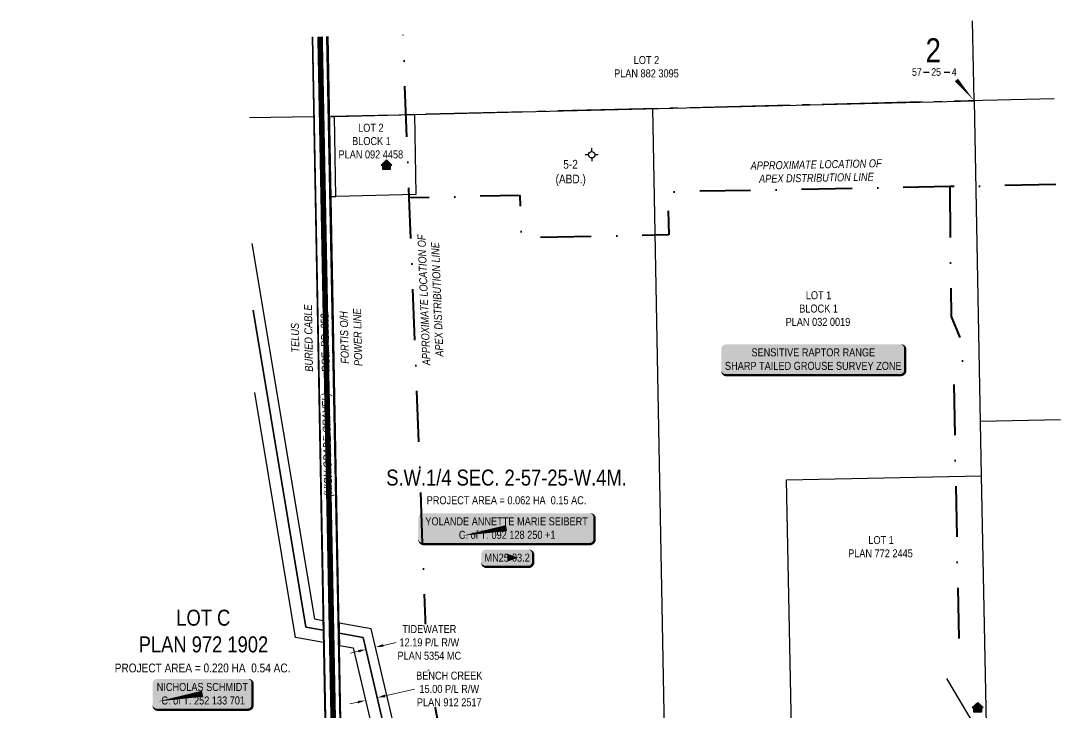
# Model space of a CAD drawing. Extents: x 88833 to 97610, y 5963373 to 5974710.
# Drawn here: x 90252 to 91545, y 5969935 to 5970799 of the extents above; entities that cross this region are included whole.
import ezdxf
from ezdxf.enums import TextEntityAlignment as Align

# ---------------------------------------------------------------- set-up
doc = ezdxf.new("R2010")
doc.units = 0
doc.header["$LTSCALE"] = 5
doc.header["$PDSIZE"] = 5
doc.linetypes.add('DASHDOT', pattern=[25.4, 12.7, -6.35, 0, -6.35])
doc.linetypes.add('foc-QUARTERLINE', pattern=[33, 25, -3, 2, -3])
doc.layers.get('Defpoints').update_dxf_attribs({"color": 9})
for name, color, linetype in [('10', 1, 'Continuous'), ('9', 3, 'Continuous'), ('AS-OWNER', 7, 'Continuous'), ('AS-POWER', 104, 'foc-POWER'), ('AS-POWER-T', 104, 'Continuous'), ('AS-RESIDENCE', 14, 'Continuous'), ('AS-ROADS', 254, 'Continuous'), ('AS-TELEPHONE', 224, 'foc-TEL'), ('AS-TELEPHONE-T', 224, 'Continuous'), ('AS-WILDLIFE-BLOCK', 131, 'Continuous'), ('C-SYMBOL', 7, 'Continuous'), ('F-RW', 190, 'Continuous'), ('F-WS-S', 8, 'Continuous'), ('L-AREAREQUIRED', 7, 'Continuous'), ('L-QSEC', 8, 'foc-QUARTERLINE'), ('L-ROAD-T', 7, 'Continuous'), ('L-SEC', 7, 'Continuous'), ('L-SECLBL', 7, 'Continuous'), ('L-TITLEDB', 4, 'Continuous'), ('L-TITLEDB-T', 4, 'Continuous'), ('P-APEX RECON-LINE LIST', 240, 'Continuous')]:
    doc.layers.add(name, color=color, linetype=linetype)
for name, color, linetype, lineweight in [('AS-RECON EXISTING', 151, 'DASHDOT', 40), ('AS-RECON EXISTING-T', 151, 'Continuous', 40), ('F-RW-T', 190, 'Continuous', 9), ('F-WS-T', 190, 'Continuous', 9), ('T-TEXT', 48, 'Continuous', 18)]:
    doc.layers.add(name, color=color, linetype=linetype, lineweight=lineweight)
doc.styles.add('100L', font='ARIALN.TTF', dxfattribs={"height": 10})
doc.styles.add('175L', font='ARIALN.TTF', dxfattribs={"height": 2})
doc.styles.add('80', font='ARIALN.TTF', dxfattribs={"height": 10})
doc.styles.add('80CG', font='ARIALN.TTF', dxfattribs={"height": 10})
doc.styles.add('80L', font='ARIALN.TTF', dxfattribs={"height": 10})
doc.styles.add('80LS', font='ARIALNI.TTF', dxfattribs={"height": 10})
doc.styles.add('foc-LtypeFont', font='ARIALN.TTF', dxfattribs={"height": 7.35})
doc.styles.add('SIMPLEX', font='ARIALN.TTF')
doc.linetypes.add('foc-POWER', pattern='A,6,-1,["P",foc-LtypeFont,S=0.2,R=0,X=-0.625,Y=-0.75],-1.24,4', length=12.24)
doc.linetypes.add('foc-TEL', pattern='A,2,-1,["T",foc-LtypeFont,S=0.2,R=0,X=-0.425,Y=-0.75],-1.24,8', length=12.24)
doc.linetypes.add('foc-TEL-NOLINE', pattern='A,0,-2,["T",foc-LtypeFont,S=0.2,R=0,X=-0.425,Y=-0.75],-10.24', length=12.24)
doc.dimstyles.new('Compass 5 000', dxfattribs={"dimscale": 5, "dimtxt": 9, "dimasz": 2, "dimexe": 0.2, "dimexo": 0.0625, "dimgap": 0.5, "dimtad": 0, "dimtih": 1, "dimtoh": 1, "dimzin": 0, "dimdsep": 46, "dimtxsty": '80CG', "dimcen": 0.1, "dimse1": 1, "dimse2": 1, "dimclrd": 256, "dimclrt": 256, "dimaunit": 1, "dimadec": 4, "dimazin": 0, "dimtfac": 0.06, "dimtofl": 0, "dimtmove": 0, "dimatfit": 1, "dimfxl": 0.2, "dimtolj": 1, "dimtzin": 0, "dimlwd": -1, "dimarcsym": 0})

# ---------------------------------------------------------------- blocks, each defined once
blk = doc.blocks.new('res_occ')
for points in [[(0.1, 0.89), (-1.26, -0.37), (1.46, -0.37)], [(-0.9, -1.43), (1.1, -1.43), (1.1, -0.37), (-0.9, -0.37)]]:
    blk.add_hatch(color=14).paths.add_polyline_path(points)
at = {"color": 14}
for points in [[(0.1, 0.89), (-1.26, -0.37), (1.46, -0.37)], [(-0.9, -1.43), (1.1, -1.43), (1.1, -0.37), (-0.9, -0.37)]]:
    blk.add_lwpolyline(points, close=True, dxfattribs=at)
blk = doc.blocks.new('*U1604')
h = blk.add_hatch(color=59)
edge = h.paths.add_edge_path()
edge.add_line((-56.5, -20), (56.5, -20))
edge.add_arc((56.5, -14), 6, 270, 360)
edge.add_line((62.5, -14), (62.5, 12.5))
edge.add_arc((56.5, 12.5), 6, 0, 90)
edge.add_line((56.5, 18.5), (-56.5, 18.5))
edge.add_arc((-56.5, 12.5), 6, 90, 180)
edge.add_line((-62.5, 12.5), (-62.5, -14))
edge.add_arc((-56.5, -14), 6, 180, 270)
at = {"color": 1, "flags": 128}
blk.add_lwpolyline([(-56.5, -20, 3, 3, 0), (56.5, -20, 3, 3, 0.414214), (62.5, -14, 3, 3, 0), (62.5, 12.5, 3, 0, 0.414214), (56.5, 18.5, 0, 0, 0), (-56.5, 18.5, 0, 0, 0.414214), (-62.5, 12.5, 0, 0, 0), (-62.5, -14, 0, 3, 0.414214)], format="xyseb", close=True, dxfattribs=at)
blk.add_lwpolyline([(-56, -9.7, 0, 7.5, 0), (0, 0, 0, 0, 0)], format="xyseb", dxfattribs=at)
at = {"color": 1, "style": '80'}
blk.add_attdef('ENTER_TEXT_001', (-36, -5), '', height=10, dxfattribs=at)
blk = doc.blocks.new('L-SECLBL')
at = {"layer": '9', "color": 7}
for p, q in [((-5.1, -27.8), (-12.3, -27.8)), ((20.7, -27.8), (13.5, -27.8))]:
    blk.add_line(p, q, dxfattribs=at)
at = {"layer": '10', "color": 2, "style": 'SIMPLEX'}
blk.add_attdef('SEC', text='', height=30, dxfattribs=at).set_placement((0, 0), align=Align.MIDDLE)
at = {"layer": '10', "color": 5, "style": '80L'}
blk.add_attdef('TWP', text='', height=9.5, dxfattribs=at).set_placement((-14.4, -27.4), align=Align.MIDDLE_RIGHT)
blk.add_attdef('RGE', text='', height=9.5, dxfattribs=at).set_placement((3.6, -27.4), align=Align.MIDDLE_CENTER)
blk.add_attdef('MER', text='', height=9.5, dxfattribs=at).set_placement((23.2, -27.4), align=Align.MIDDLE_LEFT)
blk = doc.blocks.new('GABD')
for p, q in [((-0.81, 0), (-1.62, 0)), ((0, 0.81), (0, 1.62)), ((1.62, 0), (0.81, 0)), ((0, -0.81), (0, -1.62))]:
    blk.add_line(p, q)
blk.add_circle((0, 0), 0.8)
blk = doc.blocks.new('*U512')
h = blk.add_hatch(color=59)
edge = h.paths.add_edge_path()
edge.add_line((-104, -20), (104, -20))
edge.add_arc((104, -14), 6, 270, 360)
edge.add_line((110, -14), (110, 12.5))
edge.add_arc((104, 12.5), 6, 0, 90)
edge.add_line((104, 18.5), (-104, 18.5))
edge.add_arc((-104, 12.5), 6, 90, 180)
edge.add_line((-110, 12.5), (-110, -14))
edge.add_arc((-104, -14), 6, 180, 270)
at = {"color": 1, "flags": 128}
blk.add_lwpolyline([(-104, -20, 3, 3, 0), (104, -20, 3, 3, 0.414214), (110, -14, 3, 3, 0), (110, 12.5, 3, 0, 0.414214), (104, 18.5, 0, 0, 0), (-104, 18.5, 0, 0, 0.414214), (-110, 12.5, 0, 0, 0), (-110, -14, 0, 3, 0.414214)], format="xyseb", close=True, dxfattribs=at)
blk.add_lwpolyline([(-56, -9.7, 0, 7.5, 0), (0, 0, 0, 0, 0)], format="xyseb", dxfattribs=at)
at = {"color": 1, "style": '80'}
blk.add_attdef('ENTER_TEXT_001', (-36, -5), '', height=10, dxfattribs=at)
blk = doc.blocks.new('*D510')
at = {"layer": 'Defpoints', "color": 0, "transparency": 16777216}
for p in [(90695.2, 5970016.2), (90692.4, 5969975), (90704.2, 5969977.7)]:
    blk.add_point(p, dxfattribs=at)
at = {"layer": 'F-RW-T', "transparency": 16777216}
for p, q in [((90705, 5970018.5), (90720.8, 5970022.2)), ((90673.7, 5970011.2), (90663.9, 5970008.9))]:
    blk.add_line(p, q, dxfattribs=at)
for points in [[(90673.3, 5970012.8), (90674.1, 5970009.6), (90683.4, 5970013.5)], [(90704.6, 5970020.1), (90705.3, 5970016.9), (90695.2, 5970016.2)]]:
    blk.add_solid(points, dxfattribs=at)
at = {"layer": 'F-RW-T', "transparency": 16777216, "insert": (90762.4, 5970022.2), "char_height": 10, "attachment_point": 5, "style": '80CG', "bg_fill": 3, "box_fill_scale": 1.1, "bg_fill_color": 256, "bg_fill_true_color": 13158600, "bg_fill_transparency": 0}
blk.add_mtext('\\A1;TIDEWATER\\P12.19 P/L R/W\\PPLAN 5354 MC', dxfattribs=at)
blk = doc.blocks.new('*D511')
at = {"layer": 'Defpoints', "color": 0, "transparency": 16777216}
for p in [(90697.4, 5969953.2), (90691.5, 5969912.4), (90706.1, 5969915.8)]:
    blk.add_point(p, dxfattribs=at)
at = {"layer": 'F-RW-T', "transparency": 16777216}
for p, q in [((90707.2, 5969955.5), (90743.9, 5969964)), ((90673.1, 5969947.5), (90663.3, 5969945.3))]:
    blk.add_line(p, q, dxfattribs=at)
for points in [[(90672.7, 5969949.1), (90673.4, 5969945.9), (90682.8, 5969949.8)], [(90706.8, 5969957.1), (90707.6, 5969953.8), (90697.4, 5969953.2)]]:
    blk.add_solid(points, dxfattribs=at)
at = {"layer": 'F-RW-T', "transparency": 16777216, "insert": (90787.3, 5969964), "char_height": 10, "attachment_point": 5, "style": '80CG', "bg_fill": 3, "box_fill_scale": 1.1, "bg_fill_color": 256, "bg_fill_true_color": 13158600, "bg_fill_transparency": 0}
blk.add_mtext('\\A1;BENCH CREEK\\P15.00 P/L R/W\\PPLAN 912 2517', dxfattribs=at)
blk = doc.blocks.new('*U516')
at = {"true_color": 0xffffa8}
h = blk.add_hatch(color=51, dxfattribs=at)
edge = h.paths.add_edge_path()
edge.add_line((-26.5, -11.5), (26.5, -11.5))
edge.add_arc((26.5, -5.5), 6, 270, 360)
edge.add_line((32.5, -5.5), (32.5, 4))
edge.add_arc((26.5, 4), 6, 0, 90)
edge.add_line((26.5, 10), (-26.5, 10))
edge.add_arc((-26.5, 4), 6, 90, 180)
edge.add_line((-32.5, 4), (-32.5, -5.5))
edge.add_arc((-26.5, -5.5), 6, 180, 270)
at = {"color": 240, "flags": 128}
blk.add_lwpolyline([(-26.5, -11.5, 3, 3, 0), (26.5, -11.5, 3, 3, 0.414214), (32.5, -5.5, 3, 3, 0), (32.5, 4, 3, 0, 0.414214), (26.5, 10, 0, 0, 0), (-26.5, 10, 0, 0, 0.414214), (-32.5, 4, 0, 0, 0), (-32.5, -5.5, 0, 3, 0.414214)], format="xyseb", close=True, dxfattribs=at)
for points in [[(13.6, 0, 0, 10, 0), (0, 0, 5, 5, 0)], [(21, -6.9, 0, 10, 0), (0, 0, 5, 5, 0)]]:
    blk.add_lwpolyline(points, format="xyseb", dxfattribs=at)
at = {"color": 4, "style": '80'}
blk.add_attdef('OTHER_001', (-14.7, -5), '', height=10, dxfattribs=at)
blk = doc.blocks.new('*U851')
h = blk.add_hatch(color=255)
edge = h.paths.add_edge_path()
edge.add_line((-109, -20), (109, -20))
edge.add_arc((109, -14), 6, 270, 360)
edge.add_line((115, -14), (115, 12.5))
edge.add_arc((109, 12.5), 6, 0, 90)
edge.add_line((109, 18.5), (-109, 18.5))
edge.add_arc((-109, 12.5), 6, 90, 180)
edge.add_line((-115, 12.5), (-115, -14))
edge.add_arc((-109, -14), 6, 180, 270)
at = {"color": 131, "flags": 128}
blk.add_lwpolyline([(-109, -20, 3, 3, 0), (109, -20, 3, 3, 0.414214), (115, -14, 3, 3, 0), (115, 12.5, 3, 0, 0.414214), (109, 18.5, 0, 0, 0), (-109, 18.5, 0, 0, 0.414214), (-115, 12.5, 0, 0, 0), (-115, -14, 0, 3, 0.414214)], format="xyseb", close=True, dxfattribs=at)
at = {"color": 131, "style": '80'}
blk.add_attdef('ENTER_TEXT_001', (-36, -5), '', height=10, dxfattribs=at)

msp = doc.modelspace()

# ---------------------------------------------------------------- linework, layer by layer
at = {"layer": 'AS-POWER', "flags": 128}
for points in [[(89863.001, 5969415.438), (89834.255, 5969429.958), (89857.482, 5969530.51), (89879.511, 5969632.837), (89901.518, 5969735.588), (89926.774, 5969866.351), (90019.741, 5969868.278), (90448.59, 5969875.65), (90651.88, 5969879.34), (90651.88, 5969879.34), (90634.392, 5970779.295)], [(91460.139, 5969890.801), (91408.615, 5969977.137)]]:
    msp.add_lwpolyline(points, dxfattribs=at)
at = {"layer": 'AS-RECON EXISTING', "flags": 128}
for points in [[(91544.874, 5970594.379), (91412.456, 5970591.877), (91060.244, 5970585.221), (91061.729, 5970531.605), (90877.179, 5970527.78), (90875.8, 5970580.945), (90737.421, 5970577.702)], [(91412.456, 5970591.877), (91414.008, 5970429.416), (91432.755, 5970384.71), (91417.227, 5970348.433), (91423.75, 5970023.962), (91405.29, 5970023.014)]]:
    msp.add_lwpolyline(points, dxfattribs=at)
at = {"layer": 'AS-ROADS', "const_width": 7, "flags": 128}
msp.add_lwpolyline([(90625.962, 5970779.087), (90660.953, 5968959.099)], dxfattribs=at)
at = {"layer": 'AS-TELEPHONE', "linetype": 'foc-TEL-NOLINE', "flags": 128}
msp.add_lwpolyline([(90634.195, 5969861.648), (90617.032, 5970778.867)], dxfattribs=at)
at = {"layer": 'F-RW', "flags": 128}
for points in [[(90540.834, 5970520.889), (90618.872, 5970051.611), (90629.585, 5970049.728), (90629.817, 5970037.323), (90608.278, 5970041.108), (90542.396, 5970437.245)], [(90542.396, 5970437.244), (90608.278, 5970041.108), (90629.817, 5970037.323), (90630.102, 5970022.061), (90595.247, 5970028.184), (90544.318, 5970334.382)]]:
    msp.add_lwpolyline(points, dxfattribs=at)
for points in [[(90726.644, 5969881.887), (90689.842, 5970039.143), (90649.747, 5970046.186), (90649.979, 5970033.78), (90679.814, 5970028.539), (90714.117, 5969881.635)], [(90714.117, 5969881.635), (90679.814, 5970028.539), (90649.979, 5970033.78), (90650.264, 5970018.519), (90667.477, 5970015.495), (90698.808, 5969881.327)]]:
    msp.add_lwpolyline(points, close=True, dxfattribs=at)
at = {"layer": 'L-QSEC', "flags": 128}
for points in [[(91542.81, 5970701.683), (90638.984, 5970679.382)], [(90617.833, 5970678.872), (90537.903, 5970677.776)]]:
    msp.add_lwpolyline(points, dxfattribs=at)
at = {"layer": 'L-SEC', "flags": 128}
for points in [[(90615.966, 5970778.845), (90632.755, 5969879.997)], [(90652.844, 5969880.401), (90636.05, 5970779.341)]]:
    msp.add_lwpolyline(points, dxfattribs=at)
at = {"layer": 'L-SECLBL', "flags": 128}
msp.add_lwpolyline([(91442.839, 5970699.216, 0, 5, 0), (91420.74, 5970725.115, 0, 0, 0)], format="xyseb", dxfattribs=at)
at = {"layer": 'L-TITLEDB', "flags": 128}
for points in [[(91442.839, 5970699.216), (91440.918, 5970799.199)], [(90638.984, 5970679.377), (91442.839, 5970699.216), (91451.846, 5970230.328)], [(91041.02, 5970689.299), (91056.126, 5969890.264)], [(90638.984, 5970679.382), (90643.977, 5970679.505)], [(90640.833, 5970579.505), (90645.827, 5970579.628)], [(91450.546, 5970298.762), (91550.517, 5970300.985)]]:
    msp.add_lwpolyline(points, dxfattribs=at)
for points in [[(90743.84, 5970681.969), (90745.69, 5970582.092), (90645.827, 5970579.628), (90643.977, 5970679.505)], [(91215.032, 5969893.472), (91208.636, 5970225.47), (91451.846, 5970230.328), (91458.243, 5969898.326)]]:
    msp.add_lwpolyline(points, close=True, dxfattribs=at)

# ---------------------------------------------------------------- block references
at = {"layer": 'AS-OWNER', "color": 5}
ref = msp.add_blockref('*U512', (90858.854, 5970165.118), dxfattribs=at)
ref.add_attrib('ENTER_TEXT_001', 'YOLANDE ANNETTE MARIE SEIBERT', (90757.425, 5970168.537), dxfattribs={"layer": '0', "color": 1, "height": 10, "style": '80'})
ref.add_attrib('ENTER_TEXT_002', 'C. of T. 092 128 250 +1', (90799.287, 5970151.693), dxfattribs={"layer": '0', "color": 1, "height": 10, "style": '80'})
ref = msp.add_blockref('*U1604', (90479.204, 5969958.125), dxfattribs=at)
ref.add_attrib('ENTER_TEXT_001', 'NICHOLAS SCHMIDT', (90421.929, 5969961.544), dxfattribs={"layer": '0', "color": 1, "height": 10, "style": '80'})
ref.add_attrib('ENTER_TEXT_002', 'C. of T. 252 133 701', (90427.761, 5969944.699), dxfattribs={"layer": '0', "color": 1, "height": 10, "style": '80'})
at = {"layer": 'AS-RESIDENCE', "xscale": 5, "yscale": 5, "zscale": 5}
for p in [(90708.367, 5970620.678), (91446.772, 5969942.716)]:
    msp.add_blockref('res_occ', p, dxfattribs=at)
at = {"layer": 'AS-WILDLIFE-BLOCK'}
ref = msp.add_blockref('*U851', (91241.959, 5970376.267), dxfattribs=dict(at, xscale=0.9992045070000001, yscale=0.9992045070000001, zscale=0.9992045070000001))
ref.add_attrib('ENTER_TEXT_001', 'SENSITIVE RAPTOR RANGE', (91164.736, 5970379.683), dxfattribs={"layer": '0', "color": 131, "height": 9.99205, "style": '80'})
ref.add_attrib('ENTER_TEXT_002', 'SHARP TAILED GROUSE SURVEY ZONE', (91131.665, 5970362.853), dxfattribs={"layer": '0', "color": 131, "height": 9.99205, "style": '80'})
at = {"layer": 'F-WS-S', "xscale": 5, "yscale": 5, "zscale": 5}
msp.add_blockref('GABD', (90965.232, 5970631.675), dxfattribs=at)
at = {"layer": 'L-SECLBL'}
msp.add_blockref('L-SECLBL', (91391.765, 5970762.469), dxfattribs=at).add_auto_attribs({'SEC': '2', 'TWP': '57', 'RGE': '25', 'MER': '4'})
at = {"layer": 'P-APEX RECON-LINE LIST'}
ref = msp.add_blockref('*U516', (90859.711, 5970128.099), dxfattribs=at)
ref.add_attrib('OTHER_001', 'MN25-03.2', (90831.256, 5970123.164), dxfattribs={"layer": '0', "color": 4, "height": 10, "style": '80'})

# ---------------------------------------------------------------- texts
at = {"layer": 'AS-POWER-T', "insert": (90652.166, 5970360.755), "char_height": 10, "attachment_point": 1, "rotation": 91.268657, "style": '100L'}
msp.add_mtext_dynamic_manual_height_columns('\\pi9.6237;{\\fArial Narrow|b0|i1|c0|p34;FORTIS O/H\\P\\pi6.3699;POWER LINE}', width=84.62251, gutter_width=55, heights=[0], dxfattribs=at)
at = {"layer": 'AS-RECON EXISTING-T', "char_height": 10, "attachment_point": 1, "style": '100L'}
for insert, rotation in [((91163.553, 5970623.022), 1.082633), ((90753.838, 5970368.202), 92.210341)]:
    msp.add_mtext_dynamic_manual_height_columns('\\pi0.05;{\\fArial Narrow|b0|i1|c0|p34;APPROXIMATE LOCATION OF\\P\\pi10.265;APEX DISTRIBUTION LINE}', width=164.25416, gutter_width=50, heights=[0], dxfattribs=dict(at, insert=insert, rotation=rotation))
at = {"layer": 'AS-TELEPHONE-T', "insert": (90590.421, 5970359.925), "char_height": 10, "attachment_point": 1, "rotation": 90.841515, "style": '100L'}
msp.add_mtext_dynamic_manual_height_columns('\\pi24.532;{\\fArial Narrow|b0|i1|c0|p34;TELUS\\P\\pi0.29898;BURIED CABLE}', width=84.62251, gutter_width=55, heights=[0], dxfattribs=at)
at = {"layer": 'C-SYMBOL', "color": 3, "insert": (90394.285, 5970063.113), "char_height": 20, "attachment_point": 1, "style": '175L'}
msp.add_mtext_dynamic_manual_height_columns('\\pi52.077;LOT C\\P\\pi5.1265;PLAN 972 1902', width=169.05243, gutter_width=55, heights=[0], dxfattribs=at)
at = {"layer": 'F-WS-T', "insert": (90919.65, 5970625.22), "char_height": 11, "attachment_point": 1, "style": '100L'}
msp.add_mtext_dynamic_manual_height_columns('\\pi10.05;5-2\\P\\pi0.43392;(ABD.)', width=37.13933, gutter_width=55, heights=[0], dxfattribs=at)
at = {"layer": 'L-AREAREQUIRED', "color": 5, "style": '100L'}
msp.add_text('PROJECT AREA = 0.220 HA  0.54 AC.', height=11, dxfattribs=at).set_placement((90479.204, 5969981.476), align=Align.BOTTOM_CENTER)
at = {"layer": 'L-ROAD-T', "insert": (90627.334, 5970397.114), "char_height": 10, "width": 74.18777, "attachment_point": 2, "rotation": 91.409444, "style": '80L'}
msp.add_mtext('RGE. RD. 252', dxfattribs=at)
at = {"layer": 'L-TITLEDB-T', "char_height": 9.99205, "attachment_point": 1}
for s, width, insert, style in [('\\pi29.035;LOT 2\\P\\pi4.4983;PLAN 882 3095', 88.46266, (90988.664, 5970755.02), '100L'), ('\\pi25.038;LOT 2\\P\\pi17.541;BLOCK 1\\P\\pi0.52159;PLAN 092 4458', 80.46835, (90648.399, 5970670.404), '175L'), ('\\pi29.792;LOT 1\\P\\pi21.538;BLOCK 1\\P\\pi4.5187;PLAN 032 0019', 88.46266, (91202.849, 5970461.107), '100L'), ('\\pi29.792;LOT 1\\P\\pi4.4983;PLAN 772 2445', 88.46266, (91280.929, 5970155.186), '100L')]:
    msp.add_mtext_dynamic_manual_height_columns(s, width=width, gutter_width=55, heights=[0], dxfattribs=dict(at, insert=insert, style=style))
at = {"layer": 'T-TEXT', "insert": (90629.687, 5970269.203), "char_height": 10, "width": 135.64186, "attachment_point": 2, "rotation": 91.409444, "style": '80LS'}
msp.add_mtext('(HIGH GRADE GRAVEL)', dxfattribs=at)

# ---------------------------------------------------------------- next in the draw order: texts
at = {"layer": 'C-SYMBOL', "color": 3, "insert": (90858.854, 5970238.2), "char_height": 20, "width": 300.49113, "attachment_point": 2, "style": '175L', "bg_fill": 3, "box_fill_scale": 1.1, "bg_fill_color": 256, "bg_fill_transparency": 0}
msp.add_mtext('S.W.1/4 SEC. 2-57-25-W.4M. {\\H0.4996x;\\C5;PROJECT AREA = 0.062 HA  0.15 AC.}', dxfattribs=at)

# ---------------------------------------------------------------- next in the draw order: linework, layer by layer
at = {"layer": 'AS-RECON EXISTING', "flags": 128}
msp.add_lwpolyline([(90800.263, 5969768.463), (90798.711, 5969779.809), (90795.462, 5969795.671), (90793.74, 5969804.529), (90791.938, 5969814.055), (90790.489, 5969821.388), (90788.989, 5969830.317), (90787.434, 5969840.306), (90786.044, 5969848.911), (90784.522, 5969857.847), (90783.338, 5969869.991), (90781.812, 5969876.913), (90780.815, 5969881.744), (90759.894, 5969995.453), (90737.421, 5970577.702), (90729.543, 5970781.643)], dxfattribs=at)

# ---------------------------------------------------------------- next in the draw order: dimensions: what is measured, and where the dimension line sits
at = {"layer": 'F-RW-T'}
dim = msp.add_linear_dim(base=(90697.436, 5969953.187), p1=(90691.489, 5969912.421), p2=(90706.119, 5969915.821), angle=13.082197, text='BENCH CREEK\\P15.00 P/L R/W\\PPLAN 912 2517', dimstyle='Compass 5 000', override={"dimtfill": 1}, dxfattribs=at)
dim.commit()
dim.dimension.update_dxf_attribs({"geometry": '*D511', "text_midpoint": (90787.33, 5969963.984), "dimtype": 161})

# ---------------------------------------------------------------- next in the draw order: dimensions: what is measured, and where the dimension line sits
dim = msp.add_linear_dim(base=(90695.223, 5970016.216), p1=(90692.372, 5969974.954), p2=(90704.179, 5969977.699), angle=13.090215, text='TIDEWATER\\P12.19 P/L R/W\\PPLAN 5354 MC', dimstyle='Compass 5 000', override={"dimtfill": 1}, dxfattribs=at)
dim.commit()
dim.dimension.update_dxf_attribs({"geometry": '*D510', "text_midpoint": (90762.441, 5970022.169), "dimtype": 161})

doc.saveas('drawing.dxf')
